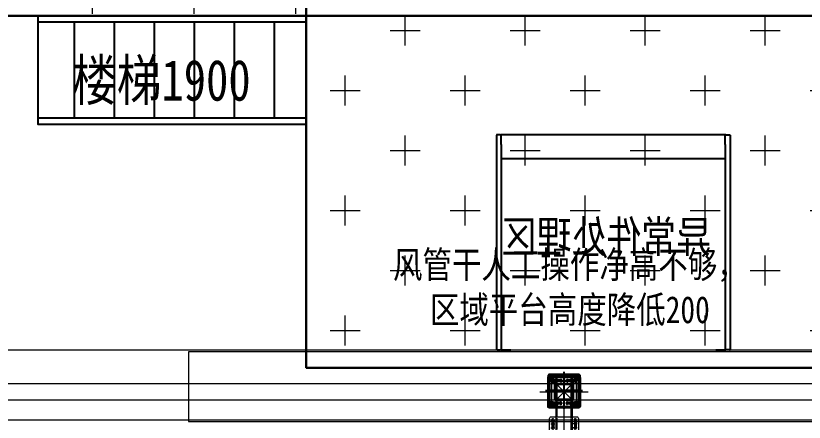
# Model space of a CAD drawing. Header units: millimetres. Extents: x 845401 to 948039, y 511594 to 550263.
# Drawn here: x 905043 to 909969, y 532597 to 535138 of the extents above; entities that cross this region are included whole.
import ezdxf

# ---------------------------------------------------------------- set-up
doc = ezdxf.new("R2010")
doc.units = ezdxf.units.MM
for name, pattern in [('ACAD_ISO02W100', [15, 12, -3]), ('CENTER', [0]), ('CENTERX2', [4, 2.5, -0.5, 0.5, -0.5])]:
    doc.linetypes.add(name, pattern=pattern)
for name, color, linetype in [('00', 7, 'Continuous'), ('3中心线层', 1, 'CENTER'), ('PT', 32, 'Continuous'), ('中心线层', 1, 'CENTERX2'), ('剖面线层', 2, 'Continuous'), ('焊接符号', 2, 'Continuous'), ('虚线', 4, 'ACAD_ISO02W100')]:
    doc.layers.add(name, color=color, linetype=linetype)
for name, color, linetype, lineweight in [('A-剖-0.10mm.......SECT-L01', 255, 'Continuous', 18), ('中心线', 1, 'CENTER', 9), ('物流设备', 7, 'Continuous', 5), ('粗实线', 7, 'Continuous', 30)]:
    doc.layers.add(name, color=color, linetype=linetype, lineweight=lineweight)
doc.styles.add('-宋体', font='', dxfattribs={"width": 0.8})
doc.styles.add('宋体', font='simsun.ttc', dxfattribs={"width": 0.8, "height": 700})
doc.styles.get('-宋体').set_extended_font_data('SimSun')

# ---------------------------------------------------------------- blocks, each defined once
blk = doc.blocks.new('剔除滑槽')
at = {"color": 7, "linetype": 'Continuous', "lineweight": 25}
for p, q in [((-17405.6, -39896.2, 0), (-17405.6, -39896.4, 0)), ((-17379.6, -39896.2, 0), (-17405.6, -39896.2, 0)), ((-17400.1, -39896.4, 0), (-17405.6, -39896.4, 0)), ((-17400.1, -39897.9, 0), (-17400.1, -39896.4, 0)), ((-17375.6, -39896.2, 0), (-15975.6, -39896.2, 0)), ((-17375.6, -39952.2, 0), (-17375.6, -39896.2, 0)), ((-15975.6, -39952.2, 0), (-15975.6, -39896.2, 0)), ((-15971.6, -39896.2, 0), (-15945.6, -39896.2, 0)), ((-15951.1, -39897.9, 0), (-15951.1, -39896.4, 0)), ((-15951.1, -39896.4, 0), (-15945.6, -39896.4, 0)), ((-15945.6, -39896.2, 0), (-15945.6, -39896.4, 0)), ((-17405.6, -39898.5, 0), (-17405.6, -41241.1, 0)), ((-17401.6, -39897.9, 0), (-17400.1, -39897.9, 0)), ((-15949.6, -39897.9, 0), (-15951.1, -39897.9, 0)), ((-15945.6, -39898.5, 0), (-15945.6, -41241.1, 0)), ((-17375.6, -39954.8, 0), (-17375.6, -39952.2, 0)), ((-17375.6, -39956.3, 0), (-17375.6, -39954.8, 0)), ((-17375.6, -39956.3, 0), (-17375.6, -41241.1, 0)), ((-15975.6, -39954.8, 0), (-15975.6, -39952.2, 0)), ((-15975.6, -39956.3, 0), (-15975.6, -39954.8, 0)), ((-15975.6, -39956.3, 0), (-15975.6, -41241.1, 0)), ((-17372.6, -40043.7, 0), (-17375.6, -40043.7, 0)), ((-15978.6, -40043.3, 0), (-17372.6, -40043.3, 0)), ((-17372.6, -40043.3, 0), (-17372.6, -40046.3, 0)), ((-15978.6, -40046.3, 0), (-15978.6, -40043.3, 0)), ((-15975.6, -40043.7, 0), (-15978.6, -40043.7, 0)), ((-17372.6, -40045.5, 0), (-17375.6, -40045.5, 0)), ((-15975.6, -40045.5, 0), (-15978.6, -40045.5, 0)), ((-17401.6, -41241.1, 0), (-17405.6, -41241.1, 0)), ((-17401.6, -41241.1, 0), (-17379.6, -41241.1, 0)), ((-17375.6, -41241.1, 0), (-17379.6, -41241.1, 0)), ((-17372.6, -41238.1, 0), (-17375.6, -41238.1, 0)), ((-17372.6, -41239.1, 0), (-17375.6, -41239.1, 0)), ((-17372.6, -41241.1, 0), (-17375.6, -41241.1, 0)), ((-17372.6, -41238.1, 0), (-17372.6, -41241.1, 0)), ((-17315.6, -41241.1, 0), (-17372.6, -41241.1, 0)), ((-15978.6, -41241.1, 0), (-16035.6, -41241.1, 0)), ((-15978.6, -41241.1, 0), (-15978.6, -41238.1, 0)), ((-15975.6, -41238.1, 0), (-15978.6, -41238.1, 0)), ((-15975.6, -41239.1, 0), (-15978.6, -41239.1, 0)), ((-15975.6, -41241.1, 0), (-15978.6, -41241.1, 0)), ((-15975.6, -41241.1, 0), (-15971.6, -41241.1, 0)), ((-15949.6, -41241.1, 0), (-15971.6, -41241.1, 0)), ((-15949.6, -41241.1, 0), (-15945.6, -41241.1, 0))]:
    blk.add_line(p, q, dxfattribs=at)
for points, knots in [([(-17379.6, -39896.2, 0), (-17379.2, -39896.4, 0), (-17378.2, -39896.7, 0), (-17376.9, -39897.3, 0), (-17376, -39897.8, 0), (-17375.7, -39898.2, 0), (-17375.7, -39898.4, 0), (-17375.6, -39898.5, 0)], [0, 0, 0, 0, 0.230554, 0.45917, 0.687735, 0.916339, 1, 1, 1, 1]), ([(-15971.6, -39896.2, 0), (-15972.1, -39896.4, 0), (-15973.1, -39896.7, 0), (-15974.3, -39897.3, 0), (-15975.3, -39897.8, 0), (-15975.6, -39898.2, 0), (-15975.6, -39898.4, 0), (-15975.6, -39898.5, 0)], [0, 0, 0, 0, 0.230615, 0.459167, 0.687748, 0.916337, 1, 1, 1, 1]), ([(-17405.6, -39898.5, 0), (-17405.6, -39898.5, 0), (-17405.5, -39898.4, 0), (-17404.7, -39898.2, 0), (-17403.6, -39898.1, 0), (-17402.5, -39898, 0), (-17401.9, -39897.9, 0), (-17401.6, -39897.9, 0)], [0, 0, 0, 0, 0.245432, 0.461124, 0.676774, 0.892486, 1, 1, 1, 1]), ([(-15945.6, -39898.5, 0), (-15945.7, -39898.5, 0), (-15945.8, -39898.4, 0), (-15946.6, -39898.2, 0), (-15947.7, -39898.1, 0), (-15948.8, -39898, 0), (-15949.4, -39897.9, 0), (-15949.6, -39897.9, 0)], [0, 0, 0, 0, 0.2454251, 0.4610852, 0.6767521, 0.8924168, 1, 1, 1, 1]), ([(-17375.6, -40046.9, 0), (-17375.6, -40046.9, 0), (-17375.5, -40046.8, 0), (-17375, -40046.6, 0), (-17374.3, -40046.5, 0), (-17373.4, -40046.4, 0), (-17372.9, -40046.3, 0), (-17372.6, -40046.3, 0)], [0, 0, 0, 0, 0.216439, 0.432739, 0.649057, 0.865297, 1, 1, 1, 1]), ([(-15978.6, -40046.3, 0), (-15978.3, -40046.4, 0), (-15977.6, -40046.4, 0), (-15976.7, -40046.6, 0), (-15976, -40046.7, 0), (-15975.7, -40046.8, 0), (-15975.7, -40046.9, 0), (-15975.6, -40046.9, 0)], [0, 0, 0, 0, 0.216412, 0.432739, 0.649044, 0.865348, 1, 1, 1, 1])]:
    blk.add_open_spline(points, degree=3, knots=knots, dxfattribs=at)
at = {"layer": '物流设备'}
blk.add_line((-15978.6, -41241.1, 0), (-17372.6, -41241.1, 0), dxfattribs=at)
at = {"color": 6, "insert": (-15978.6, -40432.1, 0), "char_height": 200, "width": 1401, "attachment_point": 3, "style": '宋体'}
blk.add_mtext('异常件处理区', dxfattribs=at)
blk = doc.blocks.new('C线')
at = {"layer": 'A-剖-0.10mm.......SECT-L01', "color": 2, "elevation": 25.4}
blk.add_lwpolyline([(987993, 471440.9), (992993, 471440.9), (992993, 471875.9), (987993, 471875.9)], close=True, dxfattribs=at)
at = {"xscale": -1}
blk.add_blockref('剔除滑槽', (973969.8, 513128, -96.3), dxfattribs=at)
blk = doc.blocks.new('SW_CENTERMARKSYMBOL_1')
at = {"layer": '中心线层', "color": 0, "linetype": 'CENTERX2', "lineweight": 18}
for p, q in [((-5, 0), (-8, 0)), ((0, 0), (-2.5, 0)), ((0, 5), (0, 8)), ((0, 0), (0, 2.5)), ((0, 0), (0, -2.5)), ((0, 0), (2.5, 0)), ((5, 0), (8, 0)), ((0, -5), (0, -8))]:
    blk.add_line(p, q, dxfattribs=at)
blk = doc.blocks.new('A$C0EA93B13')
at = {"layer": '剖面线层'}
h = blk.add_hatch(dxfattribs=at)
h.set_pattern_fill('STEEL', color=256, scale=4, angle=360)
h.set_pattern_definition([(45, (-777.313, -2370.405), (-8.980256, 8.980256), []), (45, (-777.313, -2364.055), (-8.980256, 8.980256), [])])
h.paths.add_polyline_path([(174.1, 175), (123.7, 175), (123.7, 170), (174.1, 170, -0.414214), (178.7, 165.4), (178.7, 115), (183.7, 115), (183.7, 165.4, 0.414214)])
h.paths.add_polyline_path([(123.7, 175), (73.3, 175, 0.414214), (63.7, 165.4), (63.7, 115), (68.7, 115), (68.7, 165.4, -0.414214), (73.3, 170), (123.7, 170)])
h.paths.add_polyline_path([(68.7, 115), (63.7, 115), (63.7, 64.6, 0.414214), (73.3, 55), (123.7, 55), (123.7, 60), (73.3, 60, -0.414214), (68.7, 64.6)])
h.paths.add_polyline_path([(183.7, 115), (178.7, 115), (178.7, 64.6, -0.414214), (174.1, 60), (123.7, 60), (123.7, 55), (174.1, 55, 0.414214), (183.7, 64.6)])
at = {"color": 7, "linetype": 'Continuous', "lineweight": 25}
for p, q in [((28.7, 215), (23.7, 210)), ((23.7, 210), (23.7, 20)), ((218.7, 215), (28.7, 215)), ((223.7, 210), (218.7, 215)), ((223.7, 20), (223.7, 210)), ((63.7, 165.4), (63.7, 64.6)), ((68.7, 165.4), (68.7, 64.6)), ((174.1, 175), (73.3, 175)), ((174.1, 170), (73.3, 170)), ((178.7, 64.6), (178.7, 165.4)), ((183.7, 64.6), (183.7, 165.4)), ((73.3, 60), (174.1, 60)), ((73.3, 55), (174.1, 55)), ((23.7, 20), (28.7, 15)), ((28.7, 15), (218.7, 15)), ((218.7, 15), (223.7, 20))]:
    blk.add_line(p, q, dxfattribs=at)
for centre in [(43.7, 195), (203.7, 195), (43.7, 35), (203.7, 35)]:
    blk.add_circle(centre, 9.5, dxfattribs=at)
for centre, radius, start, end in [((73.3, 165.4), 9.6, 90, 180), ((73.3, 165.4), 4.6, 90, 180), ((174.1, 165.4), 9.6, 0, 90), ((174.1, 165.4), 4.6, 0, 90), ((73.3, 64.6), 9.6, 180, 270), ((73.3, 64.6), 4.6, 180, 270), ((174.1, 64.6), 9.6, 270, 0), ((174.1, 64.6), 4.6, 270, 0)]:
    blk.add_arc(centre, radius, start, end, dxfattribs=at)
at = {"layer": '中心线层'}
for p, q in [((123.7, 230), (123.7, 0)), ((8.7, 115), (238.7, 115))]:
    blk.add_line(p, q, dxfattribs=at)
for p in [(43.7, 195), (203.7, 195), (43.7, 35), (203.7, 35)]:
    blk.add_blockref('SW_CENTERMARKSYMBOL_1', p, dxfattribs=at)
blk = doc.blocks.new('DSGDG')
at = {"color": 7, "linetype": 'Continuous', "lineweight": 25}
for p, q in [((95.8, 1999.2), (115.8, 1999.2)), ((95.8, 1988.2), (115.8, 1988.2))]:
    blk.add_line(p, q, dxfattribs=at)
for centre, start, end in [((95.8, 1993.7), 90, 270), ((115.8, 1993.7), 270, 90)]:
    blk.add_arc(centre, 5.5, start, end, dxfattribs=at)
at = {"layer": '中心线'}
for p, q in [((88.3, 1993.7), (123.3, 1993.7)), ((105.8, 2002.7), (105.8, 1984.7)), ((105.8, 1999.9), (105.8, 1987.5))]:
    blk.add_line(p, q, dxfattribs=at)
blk = doc.blocks.new('A$C3A1C310D')
at = {"layer": '焊接符号'}
h = blk.add_hatch(color=256, dxfattribs=at)
h.dxf.hatch_style = 1
h.paths.add_polyline_path([(104.7, 146.9), (106.7, 146.9), (106.7, 136.9), (104.7, 136.9)])
h.paths.add_polyline_path([(104.7, 156.9), (106.7, 156.9), (106.7, 146.9), (104.7, 146.9)])
h = blk.add_hatch(color=256, dxfattribs=at)
h.dxf.hatch_style = 1
h.paths.add_polyline_path([(131.7, 173.9), (131.7, 171.9), (141.7, 171.9), (141.7, 173.9)])
h.paths.add_polyline_path([(121.7, 173.9), (121.7, 171.9), (131.7, 171.9), (131.7, 173.9)])
h = blk.add_hatch(color=256, dxfattribs=at)
h.dxf.hatch_style = 1
h.paths.add_polyline_path([(166.7, 173.9), (166.7, 171.9), (176.7, 171.9), (176.7, 173.9)])
h.paths.add_polyline_path([(156.7, 173.9), (156.7, 171.9), (166.7, 171.9), (166.7, 173.9)])
h = blk.add_hatch(color=256, dxfattribs=at)
h.dxf.hatch_style = 1
h.paths.add_polyline_path([(201.7, 173.9), (201.7, 171.9), (191.7, 171.9), (191.7, 173.9)])
h.paths.add_polyline_path([(211.7, 173.9), (211.7, 171.9), (201.7, 171.9), (201.7, 173.9)])
h = blk.add_hatch(color=256, dxfattribs=at)
h.dxf.hatch_style = 1
h.paths.add_polyline_path([(228.6, 146.9), (226.6, 146.9), (226.6, 136.9), (228.6, 136.9)])
h.paths.add_polyline_path([(228.6, 156.9), (226.6, 156.9), (226.6, 146.9), (228.6, 146.9)])
h = blk.add_hatch(color=256, dxfattribs=at)
h.dxf.hatch_style = 1
h.paths.add_polyline_path([(104.7, 111.9), (106.7, 111.9), (106.7, 101.9), (104.7, 101.9)])
h.paths.add_polyline_path([(104.7, 121.9), (106.7, 121.9), (106.7, 111.9), (104.7, 111.9)])
h = blk.add_hatch(color=256, dxfattribs=at)
h.dxf.hatch_style = 1
h.paths.add_polyline_path([(228.6, 111.9), (226.6, 111.9), (226.6, 101.9), (228.6, 101.9)])
h.paths.add_polyline_path([(228.6, 121.9), (226.6, 121.9), (226.6, 111.9), (228.6, 111.9)])
h = blk.add_hatch(color=256, dxfattribs=at)
h.dxf.hatch_style = 1
h.paths.add_polyline_path([(104.7, 76.9), (106.7, 76.9), (106.7, 86.9), (104.7, 86.9)])
h.paths.add_polyline_path([(104.7, 66.9), (106.7, 66.9), (106.7, 76.9), (104.7, 76.9)])
h = blk.add_hatch(color=256, dxfattribs=at)
h.dxf.hatch_style = 1
h.paths.add_polyline_path([(131.7, 49.9), (131.7, 51.9), (141.7, 51.9), (141.7, 49.9)])
h.paths.add_polyline_path([(121.7, 49.9), (121.7, 51.9), (131.7, 51.9), (131.7, 49.9)])
h = blk.add_hatch(color=256, dxfattribs=at)
h.dxf.hatch_style = 1
h.paths.add_polyline_path([(166.7, 49.9), (166.7, 51.9), (176.7, 51.9), (176.7, 49.9)])
h.paths.add_polyline_path([(156.7, 49.9), (156.7, 51.9), (166.7, 51.9), (166.7, 49.9)])
h = blk.add_hatch(color=256, dxfattribs=at)
h.dxf.hatch_style = 1
h.paths.add_polyline_path([(201.7, 49.9), (201.7, 51.9), (191.7, 51.9), (191.7, 49.9)])
h.paths.add_polyline_path([(211.7, 49.9), (211.7, 51.9), (201.7, 51.9), (201.7, 49.9)])
h = blk.add_hatch(color=256, dxfattribs=at)
h.dxf.hatch_style = 1
h.paths.add_polyline_path([(228.6, 76.9), (226.6, 76.9), (226.6, 86.9), (228.6, 86.9)])
h.paths.add_polyline_path([(228.6, 66.9), (226.6, 66.9), (226.6, 76.9), (228.6, 76.9)])
at = {"color": 7, "linetype": 'Continuous', "lineweight": 25}
for p, q in [((71.7, 191.9), (66.7, 186.9)), ((66.7, 186.9), (66.7, 36.9)), ((261.7, 191.9), (71.7, 191.9)), ((266.7, 186.9), (261.7, 191.9)), ((266.7, 36.9), (266.7, 186.9)), ((66.7, 36.9), (71.7, 31.9)), ((71.7, 31.9), (261.7, 31.9)), ((261.7, 31.9), (266.7, 36.9))]:
    blk.add_line(p, q, dxfattribs=at)
at = {"layer": '中心线层'}
for p, q in [((166.7, 9.4), (166.7, 214.4)), ((56.7, 111.9), (276.7, 111.9))]:
    blk.add_line(p, q, dxfattribs=at)
at = {"layer": '虚线'}
for p, q in [((106.7, 162.3), (106.7, 61.5)), ((111.7, 162.3), (111.7, 61.5)), ((217.1, 171.9), (116.3, 171.9)), ((217.1, 166.9), (116.3, 166.9)), ((221.7, 61.5), (221.7, 162.3)), ((226.7, 61.5), (226.7, 162.3)), ((116.3, 56.9), (217.1, 56.9)), ((116.3, 51.9), (217.1, 51.9))]:
    blk.add_line(p, q, dxfattribs=at)
for centre, radius, start, end in [((116.3, 162.3), 9.6, 90, 180), ((116.3, 162.3), 4.6, 90, 180), ((217.1, 162.3), 9.6, 0, 90), ((217.1, 162.3), 4.6, 0, 90), ((116.3, 61.5), 9.6, 180, 270), ((116.3, 61.5), 4.6, 180, 270), ((217.1, 61.5), 9.6, 270, 0), ((217.1, 61.5), 4.6, 270, 0)]:
    blk.add_arc(centre, radius, start, end, dxfattribs=at)
at = {"rotation": 89.99999999999999}
for p in [(2075.4, 61.1), (2075.4, -48.9)]:
    blk.add_blockref('DSGDG', p, dxfattribs=at)
at = {"xscale": -1, "rotation": 270}
for p in [(-1742.1, 61.1), (-1742.1, -48.9)]:
    blk.add_blockref('DSGDG', p, dxfattribs=at)
blk = doc.blocks.new('G$C8DB13656')
at = {"color": 0, "linetype": 'ByBlock', "lineweight": -2}
for name, p in [('A$C0EA93B13', (-8.7, 0)), ('A$C3A1C310D', (-51.7, 3.1))]:
    blk.add_blockref(name, p, dxfattribs=at)
blk = doc.blocks.new('G$C92EDEFAC')
at = {"color": 7, "xscale": -1, "rotation": 90}
blk.add_blockref('G$C8DB13656', (230, 230), dxfattribs=at)
blk = doc.blocks.new('立腿底板')
at = {"color": 2, "xscale": -1, "rotation": 180}
blk.add_blockref('G$C92EDEFAC', (-115, 115), dxfattribs=at)
blk = doc.blocks.new('*U100952')
for p, q in [((1674, 360), (0, 360)), ((224, 360), (224, -240)), ((474, 360), (474, -240)), ((724, 360), (724, -240)), ((974, 360), (974, -240)), ((1224, 360), (1224, -240)), ((1474, 360), (1474, -240)), ((1674, -240), (0, -240))]:
    blk.add_line(p, q)
blk.add_lwpolyline([(0, 400), (1674, 400), (1674, -280), (0, -280)], close=True)
blk = doc.blocks.new('G$C0CC04805')
for p, q in [((48.2, 18.5), (-0.8, 18.5)), ((48.2, 7.5), (-0.8, 7.5))]:
    blk.add_line(p, q)
at = {"layer": '中心线'}
for p, q in [((57.3, 13), (-9.5, 13)), ((-0.8, 25.9), (-0.8, 0)), ((23.7, 25.9), (23.7, 0)), ((48.2, 25.9), (48.2, 0))]:
    blk.add_line(p, q, dxfattribs=at)
at = {"layer": '粗实线'}
for centre, start, end in [((-0.8, 13), 90, 270), ((48.2, 13), 270, 90)]:
    blk.add_arc(centre, 5.5, start, end, dxfattribs=at)
blk = doc.blocks.new('G$C4B261617')
blk.add_lwpolyline([(165, -5), (5, -5, -0.414214), (-5, 5), (-5, 165, -0.414214), (5, 175), (165, 175, -0.414214), (175, 165), (175, 5, -0.414214)], format="xyb", close=True)
at = {"rotation": 90.00000000000001}
for p in [(28, 106.3), (28, 16.3)]:
    blk.add_blockref('G$C0CC04805', p, dxfattribs=at)
at = {"xscale": -1, "rotation": 270}
for p in [(142, 106.3), (142, 16.3)]:
    blk.add_blockref('G$C0CC04805', p, dxfattribs=at)
blk = doc.blocks.new('G$C42BA1229')
for p, q in [((0, 140), (1870, 140)), ((0, 40), (0, 140)), ((1870, 140), (1870, 40)), ((1870, 40), (0, 40))]:
    blk.add_line(p, q)
at = {"layer": '虚线'}
for p, q in [((0, 135), (1870, 135)), ((1870, 45), (0, 45))]:
    blk.add_line(p, q, dxfattribs=at)
at = {"color": 1, "xscale": -1, "rotation": 89.99999999999977}
blk.add_blockref('G$C4B261617', (420, 175), dxfattribs=at)
at = {"color": 1, "rotation": 269.9999999999999}
blk.add_blockref('G$C4B261617', (1450, 175), dxfattribs=at)
blk = doc.blocks.new('G$C701B5E6C')
at = {"ltscale": 20}
blk.add_lwpolyline([(40, 40), (40, 140), (140, 140), (140, 40)], close=True, dxfattribs=at)
at = {"color": 2, "ltscale": 20}
blk.add_lwpolyline([(45, 45), (45, 135), (135, 135), (135, 45)], close=True, dxfattribs=at)
at = {"layer": 'A-剖-0.10mm.......SECT-L01'}
for p, q in [((140, 40), (40, 140)), ((140, 140), (40, 40))]:
    blk.add_line(p, q, dxfattribs=at)
at = {"color": 1, "xscale": -1, "rotation": 89.99999999999974}
blk.add_blockref('G$C4B261617', (175, 175), dxfattribs=at)
blk = doc.blocks.new('G$CCE96E720')
at = {"color": 7, "linetype": 'Continuous', "lineweight": 25}
for p, q in [((190, 200), (10, 200)), ((0, 190), (0, 10)), ((200, 10), (200, 190)), ((10, 0), (190, 0))]:
    blk.add_line(p, q, dxfattribs=at)
for centre in [(20, 180), (180, 180), (20, 20), (180, 20)]:
    blk.add_circle(centre, 9.5, dxfattribs=at)
for centre, start, end in [((10, 190), 90, 180), ((190, 190), 0, 90), ((10, 10), 180, 270), ((190, 10), 270, 0)]:
    blk.add_arc(centre, 10, start, end, dxfattribs=at)
at = {"layer": '3中心线层', "ltscale": 20}
for p, q in [((36, 180), (4, 180)), ((20, 164), (20, 196)), ((196, 180), (164, 180)), ((180, 164), (180, 196)), ((36, 20), (4, 20)), ((20, 4), (20, 36)), ((196, 20), (164, 20)), ((180, 4), (180, 36))]:
    blk.add_line(p, q, dxfattribs=at)
blk = doc.blocks.new('G$C2713E08D')
at = {"ltscale": 20}
blk.add_lwpolyline([(50, 40), (150, 40), (150, 140), (50, 140)], close=True, dxfattribs=at)
at = {"color": 2, "ltscale": 20}
blk.add_lwpolyline([(55, 45), (145, 45), (145, 135), (55, 135)], close=True, dxfattribs=at)
at = {"layer": 'A-剖-0.10mm.......SECT-L01'}
for p, q in [((50, 140), (150, 40)), ((150, 140), (50, 40))]:
    blk.add_line(p, q, dxfattribs=at)
at = {"layer": 'A-剖-0.10mm.......SECT-L01', "xscale": -1, "rotation": 270}
blk.add_blockref('G$CCE96E720', (0, -10), dxfattribs=at)
blk = doc.blocks.new('G$CAE1C0C6B')
at = {"layer": 'A-剖-0.10mm.......SECT-L01', "xscale": -1, "rotation": 270}
blk.add_blockref('G$C2713E08D', (10, 0), dxfattribs=at)
blk = doc.blocks.new('G$C8AF01A7C')
at = {"layer": 'A-剖-0.10mm.......SECT-L01'}
blk.add_blockref('G$CAE1C0C6B', (0, 0), dxfattribs=at)
at = {"layer": 'A-剖-0.10mm.......SECT-L01', "rotation": 90}
blk.add_blockref('G$C701B5E6C', (190, 10), dxfattribs=at)
blk = doc.blocks.new('A$C43D91BAB')
at = {"layer": '中心线'}
for p, q in [((150.5, 10, 5486.1), (150.5, 1880, 5486.1)), ((0, 1790, 5486.1), (301, 1790, 5486.1)), ((0, 945, 5486.1), (301, 945, 5486.1)), ((0, 100, 5486.1), (301, 100, 5486.1))]:
    blk.add_line(p, q, dxfattribs=at)
at = {"layer": 'A-剖-0.10mm.......SECT-L01', "xscale": -1, "rotation": 90}
blk.add_blockref('G$C8AF01A7C', (250.5, 1890, 5486.1), dxfattribs=at)
at = {"layer": 'A-剖-0.10mm.......SECT-L01', "rotation": 90}
for name, p in [('G$C42BA1229', (240.5, 10, 5486.1)), ('G$C8AF01A7C', (250.5, 0, 5486.1))]:
    blk.add_blockref(name, p, dxfattribs=at)
blk = doc.blocks.new('BC线平台')
at = {"layer": 'A-剖-0.10mm.......SECT-L01'}
h = blk.add_hatch(dxfattribs=at)
h.set_pattern_fill('CROSS', color=2, scale=50)
h.set_pattern_definition([(0, (691447.87, 341554.85), (317.5, 317.5), [158.75, -476.25]), (90, (691527.24, 341475.47), (-317.5, 317.5), [158.75, -476.25])])
h.paths.add_polyline_path([(772874.5, 370095.4), (786169.7, 370095.4), (786169.7, 367097), (772874.5, 367097)])
h = blk.add_hatch(dxfattribs=at)
h.set_pattern_fill('CROSS', color=4, scale=1500, style=0)
h.set_pattern_definition([(0, (-3850618.7, -501453.65), (375, 375), [187.5, -562.5]), (90, (-3850524.94, -501547.4), (-375, 375), [187.5, -562.5])])
h.paths.add_polyline_path([(786174.1, 367097), (791174.1, 367095.9), (791174.1, 364896.4), (786174.1, 364896.4)])
at = {"layer": 'A-剖-0.10mm.......SECT-L01', "elevation": -2.6}
blk.add_lwpolyline([(778466.9, 365006.4), (778466.9, 364571.4), (790429.8, 364571.5), (790429.8, 365006.5)], close=True, dxfattribs=at)
at = {"layer": 'A-剖-0.10mm.......SECT-L01', "color": 1, "elevation": 1}
blk.add_lwpolyline([(778399.9, 364695.4), (791629.9, 364695.4), (791629.9, 364795.4), (778399.9, 364795.4)], close=True, dxfattribs=at)
at = {"layer": '粗实线', "elevation": 1}
for points in [[(772874.5, 370095.4), (786169.7, 370095.4), (786169.7, 367097), (772874.5, 367097)], [(791174.1, 364896.4), (786169.7, 364896.4), (786169.7, 367097), (791174.1, 367097)]]:
    blk.add_lwpolyline(points, close=True, dxfattribs=at)
at = {"color": 0, "linetype": 'ByBlock'}
blk.add_blockref('A$C43D91BAB', (787629.4, 362955.4, -5485.2), dxfattribs=at)
blk.add_blockref('立腿底板', (787779.9, 364755.3, 1))
at = {"layer": 'PT', "rotation": 0.0004977411978702921}
blk.add_blockref('*U100952', (784495.7, 366697, 1), dxfattribs=at)
at = {"layer": 'A-剖-0.10mm.......SECT-L01', "color": 3, "insert": (785264.2, 366680.3, 1), "char_height": 256, "attachment_point": 5, "style": '-宋体'}
blk.add_mtext('楼梯1900', dxfattribs=at)
at = {"layer": 'A-剖-0.10mm.......SECT-L01', "color": 2, "insert": (787816.2, 365391, 97.2), "char_height": 168.75, "attachment_point": 5, "style": '-宋体'}
blk.add_mtext('风管干人工操作净高不够，\\P区域平台高度降低200', dxfattribs=at)

msp = doc.modelspace()

# ---------------------------------------------------------------- block references
at = {"layer": '00'}
for name, p in [('BC线平台', (120688.3, 168041.3, -1)), ('C线', (-81869.8, 61162.2))]:
    msp.add_blockref(name, p, dxfattribs=at)

doc.saveas('drawing.dxf')
